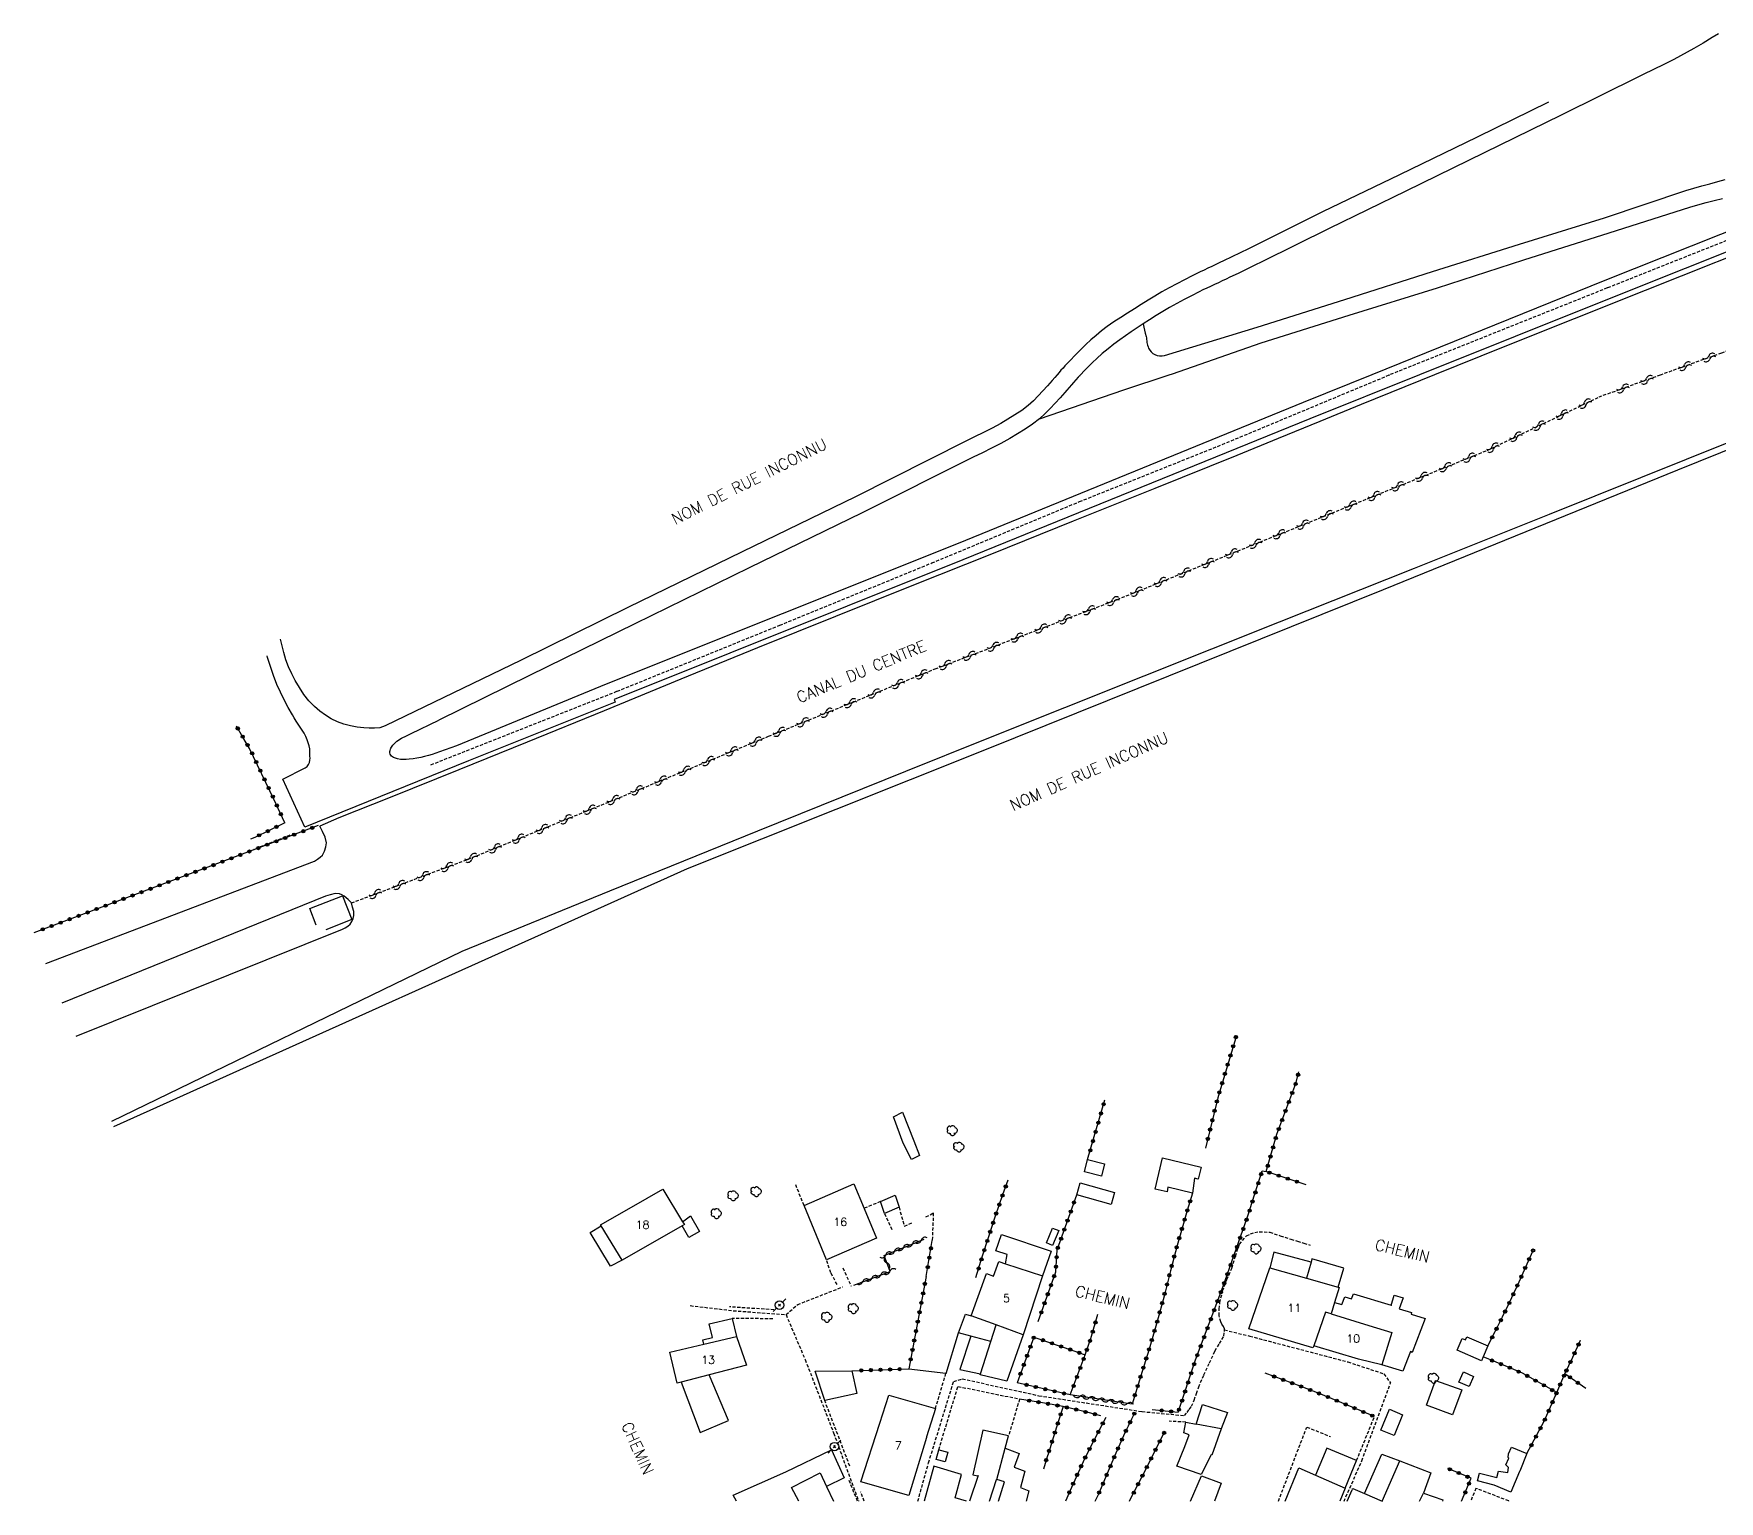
# Model space of a CAD drawing. Header units: millimetres. Extents: x 133168 to 134000, y 130000 to 131000.
# Drawn here: x 133558.4 to 133821.8, y 130000 to 130229.3 of the extents above; entities that cross this region are included whole.
import ezdxf
from ezdxf.enums import TextEntityAlignment as Align

# ---------------------------------------------------------------- set-up
doc = ezdxf.new("R2010")
doc.units = ezdxf.units.MM
doc.linetypes.add('DASHED', pattern=[0.75, 0.5, -0.25])
doc.layers.get('0').update_dxf_attribs({"linetype": 'CONTINUOUS'})
for name, color, linetype in [('W0001', 6, 'DASHED'), ('W0008', 7, 'CONTINUOUS'), ('W0070', 7, 'DASHED'), ('W0101', 7, 'CONTINUOUS'), ('W0104', 1, 'CONTINUOUS'), ('W0105', 7, 'CONTINUOUS'), ('W0112', 1, 'DASHED'), ('W0300', 7, 'CONTINUOUS'), ('W0310', 3, 'CONTINUOUS'), ('W0322', 7, 'CONTINUOUS'), ('W0323', 7, 'CONTINUOUS'), ('W0330', 7, 'CONTINUOUS'), ('W0473', 7, 'CONTINUOUS'), ('W0500', 5, 'DASHED'), ('W0510', 5, 'CONTINUOUS'), ('W0511', 5, 'CONTINUOUS'), ('W0985', 4, 'CONTINUOUS'), ('W0990', 7, 'CONTINUOUS'), ('W0991', 7, 'CONTINUOUS'), ('W1102', 7, 'CONTINUOUS')]:
    doc.layers.add(name, color=color, linetype=linetype)
doc.styles.get("Standard").update_dxf_attribs({"font": 'romans.shx', "width": 0.85})

# ---------------------------------------------------------------- blocks, each defined once
blk = doc.blocks.new('T300')
for p, q in [((-0.8, 0.51), (-0.86, 0.34)), ((-0.86, 0.34), (-0.86, 0.17)), ((-0.86, 0.17), (-0.74, 0.06)), ((-0.69, 0.63), (-0.8, 0.51)), ((-0.8, -0.06), (-0.74, 0.06)), ((-0.74, 0.06), (-0.69, 0.11)), ((-0.57, 0.69), (-0.69, 0.63)), ((-0.46, 0.69), (-0.57, 0.69)), ((-0.29, 0.63), (-0.46, 0.69)), ((-0.29, 0.63), (-0.17, 0.74)), ((-0.23, 0.57), (-0.29, 0.63)), ((-0.17, 0.74), (-0.06, 0.8)), ((-0.06, 0.8), (0.06, 0.8)), ((0.06, 0.8), (0.23, 0.74)), ((0.23, 0.74), (0.34, 0.63)), ((0.34, 0.63), (0.4, 0.51)), ((0.46, 0.46), (0.34, 0.46)), ((0.4, 0.51), (0.4, 0.46)), ((0.57, 0.4), (0.46, 0.46)), ((0.57, 0.4), (0.69, 0.29)), ((0.69, 0.29), (0.74, 0.17)), ((0.74, 0.06), (0.69, -0.17)), ((0.74, 0.17), (0.74, 0.06)), ((-0.8, -0.17), (-0.8, -0.06)), ((-0.8, -0.23), (-0.8, -0.17)), ((-0.74, -0.34), (-0.8, -0.23)), ((-0.69, -0.4), (-0.74, -0.34)), ((-0.51, -0.46), (-0.69, -0.4)), ((-0.4, -0.46), (-0.51, -0.46)), ((-0.4, -0.46), (-0.34, -0.46)), ((-0.34, -0.46), (-0.34, -0.4)), ((-0.34, -0.51), (-0.34, -0.46)), ((-0.29, -0.63), (-0.34, -0.51)), ((-0.17, -0.74), (-0.29, -0.63)), ((-0.06, -0.8), (-0.17, -0.74)), ((0.06, -0.8), (-0.06, -0.8)), ((0.17, -0.74), (0.06, -0.8)), ((0.23, -0.69), (0.17, -0.74)), ((0.29, -0.46), (0.23, -0.46)), ((0.29, -0.63), (0.23, -0.69)), ((0.46, -0.4), (0.29, -0.46)), ((0.34, -0.51), (0.29, -0.63)), ((0.34, -0.51), (0.34, -0.46)), ((0.57, -0.34), (0.46, -0.4)), ((0.63, -0.29), (0.57, -0.34)), ((0.69, -0.17), (0.63, -0.29))]:
    blk.add_line(p, q)
blk = doc.blocks.new('T473')
for p, q in [((-0.166667, 0.166667), (0.166667, -0.166667)), ((-0.166667, -0.166667), (0.166667, 0.166667)), ((0.500001, 0.500001), (1.000002, 1.000002)), ((-1.000002, -1.000002), (-0.500001, -0.500001))]:
    blk.add_line(p, q)
blk.add_ellipse((0, 0), major_axis=(0.471405, 0.471405), ratio=1, start_param=5.4977871438, end_param=11.780972451)
blk = doc.blocks.new('t323o')
at = {"color": 0, "linetype": 'Continuous'}
for radius in [0.25, 0.15]:
    blk.add_circle((0, 0), radius, dxfattribs=at)
blk = doc.blocks.new('t310o')
at = {"color": 0, "linetype": 'Continuous'}
for centre, start, end in [((-0.5, 0.38), 216.8699, 323.1304), ((0.5, -0.37), 36.8699, 143.1303)]:
    blk.add_arc(centre, 0.625, start, end, dxfattribs=at)
blk = doc.blocks.new('t322o')
at = {"color": 0, "linetype": 'Continuous'}
for radius in [0.25, 0.15]:
    blk.add_circle((0, 0), radius, dxfattribs=at)
blk = doc.blocks.new('t500o')
at = {"color": 0, "linetype": 'Continuous'}
for centre, start, end in [((-0.5, 0.625), 216.8699, 323.1301), ((0.5, -0.125), 36.8699, 143.1301), ((0.5, -0.625), 36.8699, 143.1301), ((-0.5, 0.125), 216.8699, 323.1301)]:
    blk.add_arc(centre, 0.625, start, end, dxfattribs=at)

msp = doc.modelspace()

# ---------------------------------------------------------------- linework, layer by layer
at = {"layer": 'W0001'}
for points in [[(133898.09, 130226.62), (133878.67, 130218.65), (133854.82, 130209.49), (133830.55, 130200.01), (133804.25, 130189.56), (133770.27, 130176)], [(133620.49, 130115.07), (133649.59, 130126.56), (133674.98, 130136.87), (133698.74, 130146.6), (133721.8, 130156.18), (133744.11, 130165.11), (133770.21, 130175.98), (133770.27, 130176)]]:
    msp.add_lwpolyline(points, dxfattribs=at)
at = {"layer": 'W0008'}
for points in [[(133821.63, 130229.29), (133820.65, 130228.68), (133819.21, 130227.82), (133817.77, 130226.98), (133816.74, 130226.39), (133815.7, 130225.82), (133814.66, 130225.26), (133813.61, 130224.72), (133813.08, 130224.46), (133812.55, 130224.2), (133812.01, 130223.95), (133811.48, 130223.7), (133810.94, 130223.45), (133810.4, 130223.2), (133809.87, 130222.94), (133809.34, 130222.68), (133797.06, 130216.57), (133785.03, 130210.67), (133772.79, 130204.69), (133760.8, 130198.88), (133750.38, 130193.72), (133749.11, 130193.09), (133747.85, 130192.47), (133746.58, 130191.85), (133745.31, 130191.23), (133744.71, 130190.94), (133744.1, 130190.66), (133743.5, 130190.38), (133742.89, 130190.1), (133742.29, 130189.82), (133741.69, 130189.54), (133741.08, 130189.25), (133740.49, 130188.95), (133739.32, 130188.36), (133738.16, 130187.76), (133737.01, 130187.14), (133735.88, 130186.5), (133734.82, 130185.89), (133733.78, 130185.26), (133732.75, 130184.61), (133731.73, 130183.95), (133730.81, 130183.35), (133729.89, 130182.73), (133728.98, 130182.11), (133728.09, 130181.46), (133727.17, 130180.76), (133726.26, 130180.04), (133725.36, 130179.31), (133724.49, 130178.54), (133723.84, 130177.93), (133723.2, 130177.3), (133722.58, 130176.65), (133721.97, 130176)], [(133893.43, 130223.61), (133851, 130206.41), (133804.8, 130187.98), (133774.92, 130176)], [(133795.06, 130218.61), (133783.92, 130213.15), (133771.81, 130207.22), (133759.78, 130201.45), (133749.47, 130196.32), (133748.19, 130195.68), (133746.9, 130195.06), (133745.61, 130194.43), (133744.32, 130193.81), (133743.71, 130193.52), (133743.1, 130193.22), (133742.49, 130192.93), (133741.87, 130192.64), (133741.26, 130192.35), (133740.65, 130192.06), (133740.04, 130191.76), (133739.43, 130191.46), (133738.23, 130190.85), (133737.03, 130190.23), (133735.84, 130189.6), (133734.66, 130188.94), (133733.58, 130188.31), (133732.52, 130187.66), (133731.46, 130186.99), (133730.4, 130186.32), (133729.32, 130185.65), (133728.24, 130184.97), (133727.17, 130184.27), (133726.13, 130183.53), (133725.26, 130182.86), (133724.42, 130182.16), (133723.59, 130181.45), (133722.78, 130180.71), (133721.95, 130179.91), (133721.13, 130179.08), (133720.33, 130178.24), (133719.54, 130177.39), (133719.23, 130177.05), (133718.91, 130176.7), (133718.61, 130176.35), (133718.3, 130176)], [(133731.73, 130183.95), (133731.85, 130183.46), (133731.97, 130182.97), (133732.09, 130182.48), (133732.21, 130181.99), (133732.25, 130181.76), (133732.29, 130181.53), (133732.32, 130181.3), (133732.35, 130181.07), (133732.39, 130180.84), (133732.44, 130180.61), (133732.51, 130180.38), (133732.61, 130180.16), (133732.79, 130179.87), (133733.01, 130179.59), (133733.27, 130179.35), (133733.58, 130179.17), (133733.94, 130179.03), (133734.32, 130178.96), (133734.71, 130178.96), (133735.09, 130179.04), (133749.55, 130183.46), (133763.27, 130187.78), (133776.96, 130192.15), (133790.53, 130196.4), (133803.81, 130200.53), (133816.51, 130204.78), (133817.75, 130205.17), (133819, 130205.52), (133820.25, 130205.86), (133821.5, 130206.19), (133822.67, 130206.51)], [(133735.79, 130176), (133736.31, 130176.17), (133750.21, 130181.01), (133763.91, 130185.3), (133777.71, 130189.57), (133791.24, 130193.94), (133804.53, 130198.16), (133817.16, 130202.17), (133818.42, 130202.56), (133819.69, 130202.91), (133820.97, 130203.24), (133822.26, 130203.53)], [(133830.86, 130201.47), (133803.89, 130190.72), (133767.49, 130176)], [(133570.97, 130058.58), (133660.58, 130098.88), (133707.04, 130117.4), (133769.28, 130142.48), (133815.26, 130161.13), (133852.08, 130176)], [(133774.92, 130176), (133757.8, 130169.13), (133703.6, 130147.08), (133649.09, 130125.25), (133649.26, 130124.87), (133626.37, 130115.71), (133600.8, 130105.34), (133597.35, 130112.84), (133600.82, 130114.58), (133601.14, 130114.8), (133601.37, 130115.1), (133601.52, 130115.44), (133601.59, 130115.8), (133601.61, 130116.11), (133601.59, 130116.42), (133601.57, 130116.73), (133601.57, 130117.04), (133601.55, 130117.54), (133601.47, 130118.03), (133601.33, 130118.5), (133601.17, 130118.96), (133600.94, 130119.48), (133600.67, 130119.99), (133600.38, 130120.48), (133600.07, 130120.96), (133599.75, 130121.43), (133599.43, 130121.9), (133599.13, 130122.38), (133598.84, 130122.87), (133598.2, 130124.03), (133597.58, 130125.21), (133596.98, 130126.4), (133596.44, 130127.62), (133595.9, 130129.01), (133595.41, 130130.42), (133594.97, 130131.85), (133594.9, 130132.08)], [(133718.3, 130176), (133717.93, 130175.57), (133717.56, 130175.13), (133717.18, 130174.7), (133716.8, 130174.28), (133716.08, 130173.49), (133715.36, 130172.7), (133714.61, 130171.93), (133713.81, 130171.21), (133712.79, 130170.43), (133711.73, 130169.72), (133710.63, 130169.05), (133709.53, 130168.41), (133708.18, 130167.66), (133706.81, 130166.97), (133705.42, 130166.29), (133704.04, 130165.61), (133686.8, 130156.95), (133669.13, 130148.36), (133651.26, 130139.66), (133634.61, 130131.43), (133613.36, 130121.14), (133612.53, 130120.86), (133611.67, 130120.77), (133610.82, 130120.8), (133609.99, 130120.85), (133608.95, 130120.96), (133607.91, 130121.15), (133606.9, 130121.42), (133605.91, 130121.78), (133604.93, 130122.25), (133604, 130122.8), (133603.13, 130123.44), (133602.31, 130124.15), (133601.43, 130125.07), (133600.65, 130126.07), (133599.94, 130127.13), (133599.3, 130128.22), (133598.74, 130129.28), (133598.26, 130130.36), (133597.84, 130131.48), (133597.5, 130132.62), (133596.97, 130134.68)], [(133767.49, 130176), (133756.75, 130171.65), (133702.84, 130149.65), (133647.89, 130127.68), (133625.37, 130118.39), (133624.5, 130118.05), (133623.62, 130117.72), (133622.73, 130117.41), (133621.84, 130117.1), (133621.26, 130116.9), (133620.68, 130116.7), (133620.09, 130116.52), (133619.5, 130116.35), (133618.9, 130116.21), (133618.3, 130116.09), (133617.69, 130115.99), (133617.08, 130115.93), (133616.63, 130115.9), (133616.18, 130115.89), (133615.72, 130115.91), (133615.28, 130116.01), (133614.98, 130116.09), (133614.65, 130116.21), (133614.35, 130116.41), (133614.14, 130116.72), (133614.09, 130116.92), (133614.08, 130117.12), (133614.1, 130117.32), (133614.16, 130117.51), (133614.24, 130117.68), (133614.33, 130117.84), (133614.44, 130118), (133614.55, 130118.15), (133615.16, 130118.77), (133615.9, 130119.24), (133616.67, 130119.61), (133617.42, 130119.96), (133621.7, 130122.05)], [(133721.97, 130176), (133721.92, 130175.95), (133721.88, 130175.9), (133721.83, 130175.86), (133721.79, 130175.81), (133721.74, 130175.76), (133721.7, 130175.71), (133721.65, 130175.66), (133721.61, 130175.62), (133721.24, 130175.22), (133720.89, 130174.82), (133720.54, 130174.42), (133720.19, 130174.01), (133719.84, 130173.61), (133719.49, 130173.21), (133719.13, 130172.81), (133718.77, 130172.41), (133718, 130171.57), (133717.22, 130170.72), (133716.41, 130169.9), (133715.56, 130169.13), (133714.45, 130168.28), (133713.3, 130167.49), (133712.11, 130166.75), (133710.92, 130166.03), (133709.51, 130165.25), (133708.07, 130164.53), (133706.63, 130163.83), (133705.19, 130163.13), (133687.83, 130154.44), (133670.19, 130145.83), (133652.34, 130137.1), (133635.91, 130129.01), (133621.7, 130122.05)], [(133715.56, 130169.14), (133728.74, 130173.66), (133735.79, 130176)]]:
    msp.add_lwpolyline(points, dxfattribs=at)
at = {"layer": 'W0070'}
for points in [[(133738.23, 130013.39), (133738.6, 130013.87), (133738.96, 130014.35), (133739.29, 130014.85), (133739.74, 130015.82), (133740.08, 130016.84), (133740.43, 130017.86), (133741.24, 130019.74), (133742.11, 130021.61), (133742.96, 130023.48), (133743.66, 130024.64), (133744.35, 130025.8), (133744.46, 130026.78), (133744.48, 130026.94), (133744.3, 130027.3), (133744.06, 130027.66), (133743.86, 130028.03), (133743.64, 130029), (133743.65, 130030.04), (133743.75, 130031.06), (133744.15, 130032.88), (133744.84, 130034.66), (133745.59, 130036.42), (133746.16, 130038.3), (133746.79, 130040.16), (133747.9, 130041.48), (133748.52, 130041.77), (133749.2, 130041.98), (133749.88, 130042.12), (133751.52, 130042.03), (133753.18, 130041.5), (133754.83, 130040.94), (133755.84, 130040.65), (133756.84, 130040.34), (133757.84, 130040.04)], [(133661.01, 130030.57), (133667.72, 130029.78), (133675.96, 130029.17), (133677.78, 130030.74), (133684.81, 130033.5)], [(133675.96, 130029.17), (133678.95, 130022.14), (133683.4, 130010.67), (133687.3, 130000)], [(133744.46, 130026.78), (133748.39, 130025.81), (133763.72, 130021.78), (133769.37, 130019.91), (133770.41, 130018.46)], [(133696.55, 130000), (133698.23, 130006.02), (133702.15, 130018.74)], [(133702.15, 130018.74), (133703.5, 130019.13), (133715.46, 130016.5), (133731.59, 130014.02), (133738.23, 130013.39)], [(133763.13, 130000), (133765.91, 130006.33), (133770.41, 130018.46)]]:
    msp.add_lwpolyline(points, dxfattribs=at)
at = {"layer": 'W0101'}
for points in [[(133650.38, 130037.65), (133647.1, 130043.03), (133647, 130043.18), (133651.8, 130045.94), (133656.71, 130048.76), (133659.81, 130043.68), (133660.09, 130043.23), (133659.72, 130043.02)], [(133678.78, 130046.2), (133686.57, 130049.6), (133688.15, 130045.77), (133690.07, 130041.11), (133682.28, 130037.71)], [(133704.88, 130028.99), (133707.3, 130035.58), (133708.38, 130035.18), (133708.38, 130035.16), (133709.19, 130037.45), (133710.24, 130037.1), (133716.04, 130035.2), (133713.02, 130026), (133708.8, 130027.55)], [(133668.24, 130025.73), (133669.81, 130021.25), (133663.95, 130019.75), (133659.58, 130018.62), (133658.94, 130018.46), (133657.81, 130023.29), (133663.14, 130024.53)]]:
    msp.add_lwpolyline(points, close=True, dxfattribs=at)
for points in [[(133758.28, 130023.95), (133748.25, 130026.96), (133751.55, 130036.48), (133757.26, 130034.86), (133762.24, 130033.44), (133762.35, 130033.41), (133761.64, 130031.07), (133761.11, 130029.31)], [(133761.11, 130029.31), (133767.03, 130027.48), (133770.61, 130026.36), (133769.04, 130021.3), (133765.37, 130022.2), (133758.4, 130024.3)], [(133758.4, 130024.3), (133758.28, 130023.95)], [(133695.12, 130000.89), (133687.64, 130003.05), (133690.61, 130012.19), (133690.62, 130012.21), (133692.04, 130016.59), (133699.29, 130014.49)], [(133699.29, 130014.49), (133697.93, 130010.06), (133697.92, 130010.05), (133697.9, 130009.98), (133695.12, 130000.89)], [(133677.94, 130000), (133676.84, 130002.16), (133681.32, 130004.43), (133682.3, 130002.33), (133683.38, 130000)], [(133753.91, 130000), (133756.07, 130005.21), (133758.69, 130004.07), (133763.3, 130002.05)], [(133763.3, 130002.05), (133762.45, 130000)], [(133763.64, 130000), (133764.39, 130001.78)], [(133764.41, 130001.82), (133764.48, 130001.98), (133766.31, 130001.2), (133769.11, 130000.02)], [(133769.11, 130000.02), (133769.14, 130000)]]:
    msp.add_lwpolyline(points, dxfattribs=at)
at = {"layer": 'W0104'}
for points in [[(133602.56, 130090.03), (133601.56, 130092.59), (133606.69, 130094.6), (133608.15, 130090.88), (133604.07, 130089.28)], [(133659.81, 130043.68), (133661.06, 130044.6), (133662.45, 130042.16), (133660.76, 130041.2), (133659.72, 130043.02)], [(133650.38, 130037.65), (133648.52, 130036.74), (133645.39, 130042.02), (133647.1, 130043.03)], [(133710.24, 130037.1), (133710.5, 130038.56), (133708.76, 130039.15), (133709.62, 130041.7), (133717.36, 130039.08), (133716.04, 130035.2)], [(133757.98, 130037.37), (133752.19, 130038.9), (133751.55, 130036.48)], [(133762.24, 130033.44), (133763.1, 130036.43), (133758.12, 130037.87), (133757.98, 130037.37), (133757.26, 130034.86)], [(133761.64, 130031.07), (133762.8, 130030.73), (133763.26, 130031.93), (133764.31, 130031.61), (133764.61, 130032.4), (133770.48, 130030.63), (133770.47, 130030.59), (133770.96, 130032.23), (133772.38, 130031.79), (133771.73, 130030.09), (133773.68, 130029.5), (133773.6, 130029.23), (133775.8, 130028.56), (133773.78, 130023.27), (133773.49, 130023.38), (133772.33, 130020.31), (133769.04, 130021.3)], [(133663.14, 130024.53), (133662.96, 130025.25), (133664.48, 130025.61), (133663.98, 130027.71), (133667.56, 130028.56), (133668.24, 130025.73)], [(133707.96, 130024.95), (133704.82, 130025.8), (133702.9, 130026.33), (133703.98, 130029.23), (133704.88, 130028.99)], [(133713.02, 130026), (133710.44, 130018.79), (133706.28, 130019.77), (133706.33, 130019.91), (133707.96, 130024.95), (133708.8, 130027.55)], [(133704.82, 130025.8), (133703.12, 130020.6), (133706.33, 130019.91)], [(133659.58, 130018.62), (133662.55, 130010.73), (133666.98, 130012.62), (133663.95, 130019.75)], [(133743.95, 130011.33), (133742.5, 130007.21), (133742.38, 130007.24), (133740.79, 130004.19), (133737.01, 130005.51), (133738.24, 130008.57), (133738.96, 130010.39), (133738.11, 130010.69), (133738.42, 130012.38), (133740.05, 130012.07)], [(133707.77, 130000), (133708.83, 130003.43), (133708.89, 130003.41), (133710.2, 130008.28), (133710.72, 130010.21), (133706.71, 130011.12), (133705.12, 130004.15), (133705.95, 130003.96), (133705.96, 130004.04), (133704.64, 130000)], [(133668.2, 130000), (133667.72, 130000.98), (133675.94, 130004.58), (133675.94, 130004.59), (133683.09, 130008.06), (133685.02, 130003.65), (133682.3, 130002.33)], [(133710.2, 130008.28), (133712.38, 130007.48), (133711.6, 130005.34), (133711.59, 130005.32), (133713.25, 130004.71), (133712.58, 130002.13), (133713.91, 130001.64), (133713.48, 130000)], [(133763.3, 130002.05), (133765.09, 130006.38), (133760.44, 130008.3), (133758.69, 130004.07)], [(133766.31, 130001.2), (133769.05, 130007.38), (133771.83, 130006.31), (133776.67, 130004.45), (133775.56, 130001.28), (133778.59, 130000.24), (133778.49, 130000)], [(133704.17, 130000), (133702.39, 130000.55), (133703.36, 130004.18), (133699.05, 130005.51), (133697.56, 130000)], [(133739.14, 130000), (133740.87, 130003.98)], [(133740.87, 130003.98), (133743.96, 130002.81), (133742.9, 130000)], [(133769.11, 130000.02), (133771.83, 130006.31)], [(133709.14, 130000), (133710.11, 130003.02), (133708.89, 130003.41)], [(133774.91, 130000), (133775.56, 130001.28)]]:
    msp.add_lwpolyline(points, dxfattribs=at)
for points in [[(133722.6, 130051.46), (133723.08, 130053.4), (133725.72, 130052.74), (133725.23, 130050.8)], [(133740.79, 130052.21), (133740.34, 130050.34), (133739.76, 130050.48), (133739.46, 130048.15), (133735.59, 130049.08), (133735.5, 130048.33), (133733.61, 130048.78), (133734.79, 130053.66)], [(133721.38, 130047.87), (133721.92, 130049.77), (133727.27, 130048.25), (133726.73, 130046.35)], [(133692.99, 130047.83), (133693.61, 130045.96), (133691.34, 130044.95), (133690.72, 130046.82)], [(133718.56, 130042.3), (133717.61, 130039.97), (133716.65, 130040.37), (133717.61, 130042.69)], [(133785.61, 130024.27), (133784.86, 130022.55), (133784.6, 130021.95), (133780.79, 130023.61), (133781.59, 130025.44), (133782.12, 130025.21), (133782.33, 130025.7)], [(133682.01, 130015.73), (133680.53, 130020.34), (133686.23, 130020.4), (133687, 130016.82)], [(133783.36, 130019.51), (133782.66, 130017.93), (133781.07, 130018.63), (133781.77, 130020.21)], [(133781.51, 130017.4), (133780.09, 130013.52), (133776.02, 130015.01), (133777.44, 130018.89)], [(133740.05, 130012.07), (133741.03, 130015.13), (133744.95, 130013.87), (133743.95, 130011.33)], [(133768.89, 130011.12), (133770.21, 130014.37), (133772.26, 130013.53), (133770.94, 130010.28)], [(133699.43, 130006.55), (133699.83, 130008.06), (133701.25, 130007.68), (133700.84, 130006.17), (133699.43, 130006.55)], [(133791.7, 130007.45), (133790.57, 130004.72), (133790.56, 130004.68), (133789.21, 130001.43), (133786.61, 130002.51), (133783.99, 130003.18), (133784.3, 130004.39), (133787.01, 130003.7), (133787.27, 130004.73), (133788.73, 130004.52), (133788.83, 130005.29), (133788.42, 130005.7), (133788.86, 130006.76), (133788.77, 130006.86), (133788.84, 130007.41), (133789.28, 130008.46)]]:
    msp.add_lwpolyline(points, close=True, dxfattribs=at)
at = {"layer": 'W0105'}
msp.add_lwpolyline([(133695.57, 130053.42), (133694.28, 130055.95), (133692.73, 130060.05), (133694.16, 130060.77), (133695.92, 130056.31), (133696.81, 130054.04)], close=True, dxfattribs=at)
at = {"layer": 'W0112'}
for points in [[(133598.47, 130104.07), (133592.82, 130101.85)], [(133678.78, 130046.2), (133677.49, 130049.43)], [(133690.72, 130046.82), (133688.15, 130045.77)], [(133693.61, 130045.96), (133694.46, 130043), (133695.75, 130043.56)], [(133691.34, 130044.95), (133692.54, 130042.38)], [(133697.82, 130044.42), (133698.97, 130045.05), (133698.81, 130040.75)], [(133682.97, 130035.7), (133682.28, 130037.71)], [(133683.94, 130033.87), (133682.97, 130035.7)], [(133684.85, 130036.46), (133686.14, 130033.61)], [(133674.07, 130029.92), (133667.14, 130030.37)], [(133673.9, 130028.52), (133667.56, 130028.56)], [(133699.29, 130014.49), (133700.95, 130020)], [(133699.83, 130008.06), (133702.82, 130017.95), (133712.45, 130015.98), (133710.72, 130010.21)], [(133685.92, 130005.51), (133682.01, 130015.73)], [(133738.42, 130012.38), (133735.79, 130012.5)], [(133765.09, 130006.38), (133767.89, 130013.23)], [(133752.87, 130000), (133757.31, 130011.6), (133761.03, 130010.1)], [(133687.13, 130000), (133685.76, 130003.43)], [(133688.17, 130000), (133687.62, 130001.47)], [(133788.85, 130000), (133788.87, 130000.06), (133783.73, 130002.02), (133782.9, 130000)]]:
    msp.add_lwpolyline(points, dxfattribs=at)
at = {"layer": 'W0310'}
for points in [[(133686.54, 130033.78), (133692.24, 130035.91), (133691.29, 130038.4), (133697.55, 130040.97)], [(133730.01, 130015.15), (133720.37, 130016.61)]]:
    msp.add_lwpolyline(points, dxfattribs=at)
at = {"layer": 'W0322'}
msp.add_lwpolyline([(133597.66, 130105.99), (133595.97, 130109.72), (133592.17, 130117.63), (133591.12, 130119.4), (133590.1, 130121.11)], dxfattribs=at)
at = {"layer": 'W0323'}
for points in [[(133602.87, 130105.57), (133558.44, 130088.83)], [(133597.66, 130105.99), (133592.99, 130103.72), (133592.29, 130103.45)], [(133746.31, 130072.76), (133743.4, 130063.05), (133741.5, 130055.16)], [(133757.2, 130049.46), (133750.97, 130051.51), (133752.64, 130057.38), (133755.59, 130065.25), (133756.08, 130067.1)], [(133723.08, 130053.4), (133725.79, 130062.74)], [(133733.16, 130014.35), (133737.22, 130013.92), (133739.94, 130022.08), (133744.21, 130033.48), (133748.07, 130044.43), (133750.36, 130051.65), (133750.97, 130051.51)], [(133705.6, 130034.94), (133706.62, 130038.17), (133707.63, 130041.39), (133708.67, 130044.61), (133709.83, 130047.93), (133710.66, 130050.23)], [(133715.35, 130028.11), (133718.09, 130035.86), (133718.31, 130039.3), (133721.38, 130047.87)], [(133739.46, 130048.15), (133738.65, 130045.42), (133737.84, 130042.69), (133737.05, 130039.96), (133736.01, 130036.01), (133735.01, 130032.04), (133733.95, 130028.09), (133732.68, 130023.77), (133731.34, 130019.46), (133730.01, 130015.15)], [(133697.85, 130035.1), (133698.81, 130040.75)], [(133785.61, 130024.27), (133786.75, 130026.53), (133787.88, 130028.8), (133788.99, 130031.07), (133790.48, 130034.31), (133791.93, 130037.57), (133792.68, 130039.2)], [(133697.85, 130035.1), (133695.17, 130020.69)], [(133720.37, 130016.61), (133721.46, 130019.55), (133722.55, 130022.49), (133722.68, 130022.89), (133723.57, 130025.45), (133724.69, 130029.22)], [(133714.69, 130025.65), (133712.07, 130018.52)], [(133714.69, 130025.65), (133720.76, 130023.56), (133722.68, 130022.89)], [(133800.89, 130017.64), (133797.64, 130019.93), (133798.86, 130022.54), (133800.08, 130025.15), (133800.09, 130025.17)], [(133796.35, 130016.98), (133791.02, 130020), (133788.93, 130020.91), (133784.86, 130022.55)], [(133686.23, 130020.4), (133695.17, 130020.69)], [(133767.89, 130013.23), (133765.02, 130014.44), (133762.15, 130015.66), (133759.26, 130016.84), (133756.45, 130017.92), (133753.63, 130018.97), (133750.81, 130020.02)], [(133791.7, 130007.45), (133794.41, 130012.53), (133796.35, 130016.98), (133797.64, 130019.93)], [(133720.37, 130016.61), (133712.07, 130018.52)], [(133725.14, 130013.37), (133723.16, 130013.86), (133721.18, 130014.35), (133719.26, 130014.79), (133719.2, 130014.81), (133716.96, 130015.23), (133714.7, 130015.61), (133712.45, 130015.98)], [(133719.26, 130014.79), (133718.5, 130012.43), (133717.75, 130010.06), (133717, 130007.69), (133716.72, 130006.8), (133716.44, 130005.9), (133716.16, 130005.01)], [(133725.91, 130013.1), (133724.72, 130010.79), (133723.53, 130008.49), (133722.37, 130006.16), (133720.55, 130002.18), (133719.61, 130000)], [(133724.26, 130000), (133724.81, 130001.19), (133726.18, 130004.38), (133727.52, 130007.59), (133728.94, 130010.75), (133729.45, 130011.81), (133729.97, 130012.87), (133730.48, 130013.93)], [(133729.61, 130000), (133729.9, 130000.57), (133731.58, 130003.89), (133732.77, 130006.23), (133733.95, 130008.57), (133735.14, 130010.91)], [(133781.49, 130000), (133782.99, 130003.59), (133779.33, 130005.14)]]:
    msp.add_lwpolyline(points, dxfattribs=at)
at = {"layer": 'W0330'}
for points in [[(133700.97, 130019.96), (133702.9, 130026.33)], [(133695.17, 130020.69), (133700.95, 130020)]]:
    msp.add_lwpolyline(points, dxfattribs=at)
at = {"layer": 'W0500'}
for points in [[(133902.3, 130211.56), (133890.97, 130206.86), (133879.65, 130202.15), (133868.3, 130197.49), (133856.12, 130192.55), (133843.9, 130187.66), (133831.64, 130182.91), (133822.09, 130179.39), (133812.65, 130176)], [(133812.65, 130176), (133812.52, 130175.95), (133802.94, 130172.51)], [(133608.06, 130093.48), (133626.26, 130100.3), (133649.24, 130109.65), (133673.24, 130119.53), (133699.24, 130130.04), (133727.72, 130140.9), (133757.06, 130152.71), (133785.48, 130164.18), (133802.94, 130172.51)]]:
    msp.add_lwpolyline(points, dxfattribs=at)
at = {"layer": 'W0510'}
for points in [[(133898.09, 130223.89), (133889.87, 130220.69), (133881.64, 130217.5), (133873.42, 130214.29), (133859.73, 130208.9), (133846.06, 130203.46), (133832.39, 130198.02), (133810.18, 130189.19), (133787.99, 130180.34), (133777.27, 130176)], [(133777.27, 130176), (133765.83, 130171.37), (133759.35, 130168.71), (133752.86, 130166.04), (133746.38, 130163.37)], [(133570.63, 130059.41), (133625.35, 130085.94), (133648.45, 130095.36), (133671.56, 130104.74), (133694.69, 130114.07), (133707.1, 130119.06), (133719.51, 130124.03), (133731.92, 130128.99), (133753.03, 130137.39), (133774.14, 130145.78), (133795.24, 130154.2), (133809.51, 130159.93), (133823.77, 130165.69), (133838.04, 130171.45)], [(133746.38, 130163.37), (133733.6, 130158.24), (133720.83, 130153.11), (133708.05, 130147.98), (133695.87, 130143.11), (133683.68, 130138.24), (133671.51, 130133.34), (133659.52, 130128.44), (133647.53, 130123.52), (133635.54, 130118.62), (133624.83, 130114.29), (133614.1, 130109.98), (133606.08, 130106.76)], [(133606.08, 130106.76), (133603.14, 130105.5)]]:
    msp.add_lwpolyline(points, dxfattribs=at)
at = {"layer": 'W0511'}
for points in [[(133560.34, 130084), (133602.31, 130099.99), (133602.75, 130100.3), (133603.19, 130100.61), (133603.55, 130100.97), (133603.88, 130101.56), (133604.08, 130102.23), (133604.16, 130102.89), (133603.98, 130103.76), (133603.56, 130104.63), (133603.14, 130105.5)], [(133565.05, 130072.66), (133606.69, 130089.37), (133607.1, 130089.62), (133607.51, 130089.88), (133607.86, 130090.18), (133608.13, 130090.58), (133608.33, 130091.04), (133608.46, 130091.5), (133608.43, 130092.15), (133608.25, 130092.81), (133608.06, 130093.48), (133607.8, 130093.76), (133607.55, 130094.04), (133607.27, 130094.29), (133606.94, 130094.55), (133606.58, 130094.77), (133606.21, 130094.93), (133605.51, 130094.95), (133604.77, 130094.75), (133604.02, 130094.55), (133562.81, 130077.84)]]:
    msp.add_lwpolyline(points, dxfattribs=at)
at = {"layer": 'W1102'}
for points in [[(133761.11, 130029.31), (133760.23, 130029.57), (133758.4, 130024.3)], [(133769.1, 130000), (133769.11, 130000.02)]]:
    msp.add_lwpolyline(points, dxfattribs=at)

# ---------------------------------------------------------------- block references
at = {"layer": 'W0300', "rotation": 359.9999899820874}
for p in [(133701.97, 130057.9), (133703, 130055.33), (133667.73, 130047.72), (133671.34, 130048.36), (133665.11, 130044.93), (133749.41, 130039.43), (133686.51, 130030.09), (133745.77, 130030.59), (133682.37, 130028.74), (133777.15, 130019.22)]:
    msp.add_blockref('T300', p, dxfattribs=at)
at = {"layer": 'W0310'}
for p, rotation in [((133695.7, 130040.21), 22.40685109343471), ((133697.08, 130040.78), 22.40685109343471), ((133691.54, 130038.5), 22.40685109343471), ((133691.73, 130037.24), 110.8035634678289), ((133692.92, 130039.07), 22.40685109343471), ((133694.31, 130039.64), 22.40685109343471), ((133689.35, 130034.83), 20.50863776596443), ((133690.75, 130035.36), 20.50863776596443), ((133692.16, 130035.88), 20.50863776596443), ((133687.94, 130034.31), 20.50863776596443), ((133721.85, 130016.39), 171.3950976920402), ((133723.34, 130016.16), 171.3950976920402), ((133724.82, 130015.94), 171.3950976920402), ((133726.3, 130015.71), 171.3950976920402), ((133727.79, 130015.49), 171.3950976920402), ((133729.27, 130015.26), 171.3950976920402)]:
    msp.add_blockref('t310o', p, dxfattribs=dict(at, rotation=rotation))
at = {"layer": 'W0322'}
for p, rotation in [((133590.31, 130120.75), 120.7912948405241), ((133591.08, 130119.46), 120.7912948405241), ((133591.85, 130118.17), 120.815284979346), ((133592.55, 130116.85), 115.633945375139), ((133593.2, 130115.5), 115.633945375139), ((133593.84, 130114.14), 115.633945375139), ((133594.49, 130112.79), 115.633945375139), ((133595.14, 130111.44), 115.633945375139), ((133595.79, 130110.09), 115.633945375139), ((133596.42, 130108.72), 114.4358443184855), ((133597.04, 130107.36), 114.4358443184855)]:
    msp.add_blockref('t322o', p, dxfattribs=dict(at, rotation=rotation))
at = {"layer": 'W0323'}
for p, rotation in [((133593.66, 130104.05), 205.9481953871081), ((133595.01, 130104.7), 205.9481953871081), ((133596.36, 130105.36), 205.9481953871081), ((133597.74, 130103.64), 200.643703280443), ((133599.14, 130104.16), 200.643703280443), ((133600.55, 130104.69), 200.643703280443), ((133601.95, 130105.22), 200.643703280443), ((133590.72, 130100.99), 200.643703280443), ((133592.13, 130101.52), 200.643703280443), ((133593.53, 130102.05), 200.643703280443), ((133594.93, 130102.58), 200.643703280443), ((133596.34, 130103.11), 200.643703280443), ((133583.7, 130098.35), 200.643703280443), ((133585.11, 130098.88), 200.643703280443), ((133586.51, 130099.4), 200.643703280443), ((133587.91, 130099.93), 200.643703280443), ((133589.32, 130100.46), 200.643703280443), ((133576.69, 130095.7), 200.643703280443), ((133578.09, 130096.23), 200.643703280443), ((133579.49, 130096.76), 200.643703280443), ((133580.9, 130097.29), 200.643703280443), ((133582.3, 130097.82), 200.643703280443), ((133569.67, 130093.06), 200.643703280443), ((133571.07, 130093.59), 200.643703280443), ((133572.47, 130094.12), 200.643703280443), ((133573.88, 130094.65), 200.643703280443), ((133575.28, 130095.17), 200.643703280443), ((133562.65, 130090.41), 200.643703280443), ((133564.05, 130090.94), 200.643703280443), ((133565.46, 130091.47), 200.643703280443), ((133566.86, 130092), 200.643703280443), ((133568.26, 130092.53), 200.643703280443), ((133559.84, 130089.36), 200.643703280443), ((133561.24, 130089.89), 200.643703280443), ((133746.24, 130072.52), 253.3663300342236), ((133745.38, 130069.65), 253.3663300342236), ((133745.81, 130071.09), 253.3663300342236), ((133744.52, 130066.78), 253.3663300342236), ((133744.95, 130068.21), 253.3663300342236), ((133755.96, 130066.64), 75.27172419119941), ((133744.09, 130065.34), 253.3663300342236), ((133755.57, 130065.19), 69.48780948141888), ((133725.59, 130062.04), 73.84414288855506), ((133743.26, 130062.46), 256.4262512842286), ((133743.66, 130063.9), 253.3663300342236), ((133754.52, 130062.38), 69.48780948141888), ((133755.04, 130063.79), 69.48780948141888), ((133724.75, 130059.16), 73.84414288855506), ((133725.17, 130060.6), 73.84414288855506), ((133742.56, 130059.54), 256.4262512842286), ((133742.91, 130061), 256.4262512842286), ((133753.47, 130059.57), 69.48780948141888), ((133753.99, 130060.98), 69.48780948141888), ((133723.92, 130056.28), 73.84414288855506), ((133724.34, 130057.72), 73.84414288855506), ((133741.85, 130056.62), 256.4262512842286), ((133742.21, 130058.08), 256.4262512842286), ((133752.47, 130056.75), 74.05976878906729), ((133752.94, 130058.17), 69.48780948141888), ((133723.5, 130054.84), 73.84414288855506), ((133751.64, 130053.86), 74.05976878906729), ((133752.05, 130055.3), 74.05976878906729), ((133750.19, 130051.12), 72.40458607134852), ((133751.23, 130052.42), 74.05976878906729), ((133751.5, 130051.34), 161.7584306051402), ((133752.93, 130050.87), 161.7584306051402), ((133710.29, 130049.19), 70.22995525755077), ((133749.29, 130048.26), 72.40458607134852), ((133749.74, 130049.69), 72.40458607134852), ((133754.35, 130050.4), 161.7584306051402), ((133755.78, 130049.93), 161.7584306051402), ((133709.29, 130046.36), 70.68840649352359), ((133709.78, 130047.78), 70.68840649352359), ((133720.95, 130046.68), 70.31821521055484), ((133739.08, 130046.87), 253.4434501732837), ((133748.83, 130046.83), 72.40458607134852), ((133708.32, 130043.52), 72.06876091516725), ((133708.79, 130044.95), 70.68840649352359), ((133719.94, 130043.85), 70.31821521055484), ((133720.45, 130045.26), 70.31821521055484), ((133738.23, 130044), 253.4570165954764), ((133738.66, 130045.44), 253.4434501732837), ((133747.91, 130043.98), 70.56927318993182), ((133748.38, 130045.4), 72.40458607134852), ((133707.4, 130040.66), 72.52971589109357), ((133707.86, 130042.09), 72.06876091516725), ((133718.93, 130041.03), 70.31821521055484), ((133719.43, 130042.44), 70.31821521055484), ((133737.39, 130041.12), 253.9218343543202), ((133737.8, 130042.56), 253.9218343543202), ((133746.91, 130041.15), 70.56927318993182), ((133747.41, 130042.56), 70.56927318993182), ((133698.35, 130038.06), 80.38796481686845), ((133698.61, 130039.54), 80.38796481686845), ((133706.5, 130037.8), 72.51355239703129), ((133706.95, 130039.23), 72.52971589109357), ((133718.24, 130038.14), 86.25995496198594), ((133718.42, 130039.61), 70.31821521055484), ((133736.59, 130038.23), 255.1444269786896), ((133736.98, 130039.68), 255.1444269786896), ((133745.92, 130038.32), 70.56927318993182), ((133746.41, 130039.74), 70.56927318993182), ((133792.05, 130037.82), 65.33931394082387), ((133792.67, 130039.18), 65.33931394082387), ((133698.1, 130036.58), 80.38796481686845), ((133706.05, 130036.37), 72.51355239703129), ((133717.85, 130035.18), 70.52013858154314), ((133718.14, 130036.64), 86.25995496198594), ((133735.83, 130035.32), 255.8413879436343), ((133736.21, 130036.78), 255.1444269786896), ((133744.92, 130035.49), 70.56927318993182), ((133745.42, 130036.91), 70.56927318993182), ((133790.82, 130035.08), 66.00653504935109), ((133791.43, 130036.45), 66.00653504935109), ((133697.37, 130032.49), 259.4511661701171), ((133697.64, 130033.96), 259.4511661701171), ((133717.35, 130033.77), 70.52013858154314), ((133735.1, 130032.41), 255.8413879436343), ((133735.47, 130033.87), 255.8413879436343), ((133743.9, 130032.67), 69.48910901497213), ((133744.42, 130034.08), 70.56927318993182), ((133789.58, 130032.35), 65.25290984501437), ((133790.21, 130033.71), 65.25290984501437), ((133697.09, 130031.01), 259.4511661701171), ((133716.35, 130030.94), 70.52013858154314), ((133716.85, 130032.35), 70.52013858154314), ((133734.72, 130030.96), 255.0965808832996), ((133742.85, 130029.86), 69.48910901497213), ((133743.38, 130031.26), 69.48910901497213), ((133788.95, 130030.99), 63.95102189421561), ((133696.54, 130028.07), 259.4511661701171), ((133696.82, 130029.54), 259.4511661701171), ((133715.85, 130029.53), 70.52013858154314), ((133724.31, 130027.94), 73.44459115473981), ((133733.95, 130028.06), 253.5746049901596), ((133734.33, 130029.51), 255.0965808832996), ((133742.33, 130028.45), 69.48910901497213), ((133787.63, 130028.29), 63.42483125700237), ((133788.29, 130029.64), 63.95102189421561), ((133695.99, 130025.12), 259.4511661701171), ((133696.27, 130026.59), 259.4511661701171), ((133714.65, 130025.56), 249.8679479993319), ((133716.1, 130025.16), 341.0517326345268), ((133717.52, 130024.67), 341.0517326345268), ((133723.44, 130025.07), 70.93031340698269), ((133723.88, 130026.5), 73.44459115473981), ((133733.1, 130025.19), 253.5746049901596), ((133733.52, 130026.63), 253.5746049901596), ((133741.28, 130025.64), 69.48910901497213), ((133741.8, 130027.05), 69.48910901497213), ((133786.28, 130025.61), 63.42483125641351), ((133786.96, 130026.95), 63.42483125700237), ((133799.77, 130024.49), 64.99272515258973), ((133695.44, 130022.17), 259.4511661701171), ((133695.72, 130023.64), 259.4511661701171), ((133713.62, 130022.74), 249.8679479993319), ((133714.14, 130024.15), 249.8679479993319), ((133718.94, 130024.18), 341.0517326345268), ((133720.36, 130023.7), 341.0517326345268), ((133721.78, 130023.21), 340.8175251758899), ((133722.45, 130022.24), 69.6984394368962), ((133722.95, 130023.65), 70.93031340698269), ((133732.23, 130022.32), 252.7543564727593), ((133732.67, 130023.75), 252.7543564727593), ((133740.22, 130022.83), 69.48910901497213), ((133740.75, 130024.24), 69.48910901497213), ((133786.25, 130021.99), 158.135465395339), ((133799.14, 130023.13), 64.99272515258973), ((133687.72, 130020.45), 1.888891125954552), ((133689.22, 130020.5), 1.888891125954552), ((133690.72, 130020.55), 1.888891125954552), ((133692.22, 130020.59), 1.888891125954552), ((133693.72, 130020.64), 1.888891125954552), ((133712.59, 130019.93), 249.8679479993319), ((133713.11, 130021.33), 249.8679479993319), ((133721.41, 130019.42), 69.67495902385113), ((133721.93, 130020.83), 69.6984394368962), ((133731.34, 130019.45), 252.7581222767881), ((133731.78, 130020.88), 252.7543564727593), ((133739.25, 130020), 71.57979587188488), ((133739.72, 130021.42), 71.57979587188488), ((133752.21, 130019.49), 159.6623167312376), ((133787.65, 130021.43), 158.135465395339), ((133789.04, 130020.87), 156.2799530803192), ((133790.41, 130020.26), 156.2799530803192), ((133791.75, 130019.59), 150.5170377929175), ((133797.51, 130019.63), 66.385891642678), ((133797.87, 130020.42), 64.99272515258973), ((133798.44, 130019.37), 144.7579899735908), ((133798.5, 130021.77), 64.99272515258973), ((133713.53, 130018.18), 167.0638935619186), ((133715, 130017.85), 167.0638935619186), ((133716.46, 130017.51), 167.0638935619186), ((133717.92, 130017.17), 167.0638935619186), ((133719.38, 130016.84), 167.0638935619186), ((133720.89, 130018.02), 69.67495902385113), ((133730.45, 130016.59), 252.7581222767881), ((133730.9, 130018.02), 252.7581222767881), ((133738.3, 130017.15), 71.57979587188488), ((133738.78, 130018.57), 71.57979587188488), ((133753.62, 130018.97), 159.6623167312376), ((133755.03, 130018.45), 159.6623167314302), ((133756.43, 130017.93), 159.6623167314302), ((133757.83, 130017.39), 158.9624889744787), ((133759.23, 130016.85), 158.9624889744787), ((133793.05, 130018.85), 150.5170377929175), ((133794.36, 130018.11), 150.5170377929175), ((133795.66, 130017.37), 150.5170377929175), ((133796.31, 130016.88), 66.39088841722767), ((133796.91, 130018.25), 66.385891642678), ((133799.66, 130018.51), 144.7579899735908), ((133713.93, 130015.73), 170.5995478053727), ((133715.41, 130015.49), 170.5995478053727), ((133716.89, 130015.24), 170.5995478053727), ((133718.36, 130014.97), 169.2662067836326), ((133719.83, 130014.66), 167.1403707350645), ((133721.29, 130014.33), 165.977388647107), ((133722.75, 130013.96), 165.977388647107), ((133734.65, 130014.19), 353.9382112112606), ((133736.14, 130014.03), 353.9382112112606), ((133737.35, 130014.31), 71.57979587188488), ((133737.83, 130015.73), 71.57979587188488), ((133760.62, 130016.29), 157.7587017900857), ((133762.01, 130015.72), 157.7587017900857), ((133763.39, 130015.13), 157.0015496470817), ((133764.77, 130014.55), 157.0015496470817), ((133766.15, 130013.96), 157.0087224926816), ((133795.11, 130014.13), 66.39088841722767), ((133795.71, 130015.5), 66.39088841722767), ((133718.42, 130012.16), 252.2579644415615), ((133718.87, 130013.59), 252.2579644409222), ((133724.2, 130013.6), 165.9501260385596), ((133725.44, 130012.17), 242.6846075672108), ((133729.71, 130012.35), 63.93581137019184), ((133730.37, 130013.7), 63.89208630040012), ((133767.53, 130013.38), 157.0087224926816), ((133793.82, 130011.42), 61.94800595347045), ((133794.51, 130012.75), 66.39088841722767), ((133717.51, 130009.3), 252.4258091789903), ((133717.96, 130010.73), 252.2579644415615), ((133724.06, 130009.51), 242.6846075677816), ((133724.75, 130010.84), 242.6846075672108), ((133728.44, 130009.63), 65.89498867532879), ((133729.06, 130011), 64.30630034044974), ((133734.35, 130009.37), 63.11251690497974), ((133735.03, 130010.7), 63.11251690497974), ((133792.41, 130008.77), 61.94800595347045), ((133793.11, 130010.1), 61.94800595347045), ((133716.6, 130006.44), 252.7042508816417), ((133717.05, 130007.87), 252.4258091789903), ((133722.7, 130006.83), 243.4645794598313), ((133723.37, 130008.17), 243.4645794598313), ((133727.23, 130006.89), 67.1719492433787), ((133727.83, 130008.26), 65.89498867532879), ((133733, 130006.69), 63.13200619753496), ((133733.68, 130008.03), 63.13200619753496), ((133721.43, 130004.12), 245.4294308971732), ((133722.06, 130005.48), 245.4294308971732), ((133726.06, 130004.12), 66.81007818729428), ((133726.65, 130005.5), 67.1719492433787), ((133731.64, 130004.01), 63.1418783379066), ((133732.32, 130005.35), 63.1418783379066), ((133779.67, 130005), 157.0479474635955), ((133781.05, 130004.42), 157.0479474635955), ((133782.43, 130003.83), 157.0479474635955), ((133720.21, 130001.38), 246.7791067316733), ((133720.81, 130002.75), 245.4294308971732), ((133724.88, 130001.37), 66.81007818729428), ((133725.47, 130002.74), 66.81007818729428), ((133730.29, 130001.34), 63.11151944084894), ((133730.96, 130002.68), 63.11151944084894), ((133782.07, 130001.38), 67.41439084834408), ((133782.65, 130002.77), 67.41439084834408)]:
    msp.add_blockref('t323o', p, dxfattribs=dict(at, rotation=rotation))
at = {"layer": 'W0473', "rotation": 359.9999899820874}
for p in [(133674.94, 130030.64), (133683.52, 130008.54)]:
    msp.add_blockref('T473', p, dxfattribs=at)
at = {"layer": 'W0500'}
for p, rotation in [((133816.42, 130177.35), 199.7571744994699), ((133820.18, 130178.7), 199.7571744994699), ((133810.47, 130175.22), 199.7560756248555), ((133800.82, 130171.5), 25.52243714397608), ((133806.7, 130173.86), 199.7560756248555), ((133797.21, 130169.78), 25.52243714397608), ((133789.99, 130166.33), 25.52243714397608), ((133793.6, 130168.05), 25.52243714397608), ((133786.39, 130164.61), 25.52243714397608), ((133778.99, 130161.56), 21.96422750281259), ((133782.7, 130163.05), 21.96422750281259), ((133771.57, 130158.57), 21.96422750281259), ((133775.28, 130160.06), 21.96422750281259), ((133767.86, 130157.07), 21.96422750281259), ((133760.44, 130154.08), 21.96422750281259), ((133764.15, 130155.57), 21.96422750281259), ((133753.02, 130151.09), 21.93964720964253), ((133756.73, 130152.58), 21.93964720964253), ((133745.6, 130148.1), 21.93964720964253), ((133749.31, 130149.59), 21.93964720964253), ((133738.18, 130145.11), 21.93964720964253), ((133741.89, 130146.6), 21.93964720964253), ((133734.47, 130143.62), 21.93964720964253), ((133727.05, 130140.64), 20.86742628017297), ((133730.76, 130142.12), 21.93964720964253), ((133719.57, 130137.79), 20.86742628017297), ((133723.31, 130139.21), 20.86742628017297), ((133712.09, 130134.94), 20.86742628017297), ((133715.83, 130136.36), 20.86742628017297), ((133704.62, 130132.09), 20.86742628017297), ((133708.36, 130133.51), 20.86742628017297), ((133700.88, 130130.66), 20.86742628017297), ((133693.45, 130127.7), 22.0051178508342), ((133697.16, 130129.2), 22.0051178508342), ((133686.03, 130124.7), 22.0051178508342), ((133689.74, 130126.2), 22.0051178508342), ((133678.62, 130121.7), 22.0051178508342), ((133682.33, 130123.2), 22.0051178508342), ((133674.91, 130120.21), 22.0051178508342), ((133667.51, 130117.17), 22.37485232104427), ((133671.21, 130118.69), 22.37485232104427), ((133660.11, 130114.13), 22.37485232104427), ((133663.81, 130115.65), 22.37485232104427), ((133652.71, 130111.08), 22.37485232104427), ((133656.41, 130112.6), 22.37485232104427), ((133649.01, 130109.56), 22.13385983485358), ((133641.6, 130106.54), 22.13385983485358), ((133645.31, 130108.05), 22.13385983485358), ((133634.19, 130103.53), 22.13385983485358), ((133637.9, 130105.04), 22.13385983485358), ((133626.78, 130100.52), 22.13385983485358), ((133630.49, 130102.02), 22.13385983485358), ((133619.3, 130097.69), 20.56432475701043), ((133623.04, 130099.1), 20.56432475701043), ((133615.55, 130096.29), 20.56432475701043), ((133611.81, 130094.88), 20.56432475701043)]:
    msp.add_blockref('t500o', p, dxfattribs=dict(at, rotation=rotation))

# ---------------------------------------------------------------- texts
at = {"layer": 'W0985'}
msp.add_text('CANAL DU CENTRE', height=1.75, rotation=22.5495, dxfattribs=at).set_placement((133687.72, 130129.63), align=Align.MIDDLE_CENTER)
at = {"layer": 'W0990'}
for s, rotation, p in [('NOM DE RUE INCONNU', 26.6757, (133670.19, 130159.34)), ('NOM DE RUE INCONNU', 23.958, (133723.31, 130114.03)), ('CHEMIN', 346.2652, (133772.25, 130039.13)), ('CHEMIN', 346.2652, (133725.41, 130031.89)), ('CHEMIN', 294.1342, (133652.79, 130008.29))]:
    msp.add_text(s, height=1.75, rotation=rotation, dxfattribs=at).set_placement(p, align=Align.MIDDLE_CENTER)
at = {"layer": 'W0991'}
for s, p in [('18', (133653.55, 130043.21)), ('16', (133684.43, 130043.65)), ('5', (133710.39, 130031.73)), ('11', (133755.38, 130030.21)), ('10', (133764.56, 130025.43)), ('13', (133663.8, 130022.1)), ('7', (133693.51, 130008.74))]:
    msp.add_text(s, height=1.25, dxfattribs=at).set_placement(p, align=Align.MIDDLE_CENTER)

doc.saveas('drawing.dxf')
